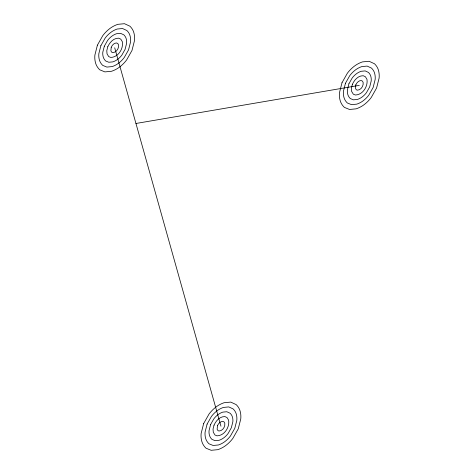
<?xml version="1.0" encoding="UTF-8"?>
<svg xmlns="http://www.w3.org/2000/svg" width="474" height="474" viewBox="0 0 474 474"><rect width="100%" height="100%" fill="white"/><g stroke="black" fill="none" stroke-linecap="round" stroke-linejoin="round"><path stroke-width="0.71" d="M135.949 123.477L359.298 85.367M114.702 47.803L220.955 426.197M97.407 45.143L94.895 55.037A36.427 27.492 -13.3 0 0 95.552 62.965A24.695 18.64 -13.3 0 0 99.753 69.808L104.92 71.9L111.597 71.266A23.262 17.556 -13.3 0 0 120.011 66.721A36.427 27.492 -13.3 0 0 126.653 59.914L131.997 50.457L134.509 40.563A36.427 27.492 -13.3 0 0 133.846 32.635A23.262 17.556 -13.3 0 0 129.894 26.189L124.484 23.7L117.807 24.334A23.262 17.556 -13.3 0 0 109.387 28.878A36.427 27.492 -13.3 0 0 102.751 35.686L97.407 45.143M100.867 45.676L98.859 53.592A29.145 21.994 -13.3 0 0 99.386 59.931A19.76 14.913 -13.3 0 0 102.745 65.406L106.875 67.083L112.22 66.573A18.61 14.042 -13.3 0 0 118.95 62.935A29.145 21.994 -13.3 0 0 124.259 57.49L128.537 49.924L130.546 42.008A29.145 21.994 -13.3 0 0 130.018 35.669A18.61 14.042 -13.3 0 0 126.854 30.514L122.529 28.523L117.185 29.027A18.61 14.042 -13.3 0 0 110.454 32.665A29.145 21.994 -13.3 0 0 105.139 38.11L100.867 45.676M104.321 46.209L102.817 52.146A21.857 16.495 -13.3 0 0 103.213 56.898A14.818 11.186 -13.3 0 0 105.732 61.004L108.83 62.26L112.836 61.881A13.953 10.535 -13.3 0 0 117.89 59.155A21.857 16.495 -13.3 0 0 121.871 55.067L125.077 49.397L126.582 43.46A21.857 16.495 -13.3 0 0 126.191 38.702A13.953 10.535 -13.3 0 0 123.815 34.833L120.568 33.34L116.563 33.719A13.953 10.535 -13.3 0 0 111.514 36.451A21.857 16.495 -13.3 0 0 107.533 40.533L104.321 46.209M107.782 46.736L106.78 50.694L107.041 53.864L108.724 56.602L110.786 57.443C118.263 57.241 123.584 48.733 122.357 41.736L120.775 39.158L118.613 38.163C113.511 38.05 109.719 42.429 107.782 46.736M111.242 47.27L110.875 50.831L111.71 52.199L112.747 52.62C116.48 52.519 119.14 48.265 118.53 44.769L117.742 43.478L116.657 42.98C114.104 42.927 112.208 45.113 111.242 47.27M203.66 423.543L201.148 433.437A36.427 27.492 -13.3 0 0 201.806 441.365A24.695 18.64 -13.3 0 0 206.006 448.208L211.173 450.3L217.85 449.666A23.262 17.556 -13.3 0 0 226.264 445.122A36.427 27.492 -13.3 0 0 232.906 438.314L238.25 428.857L240.756 418.963A36.427 27.492 -13.3 0 0 240.099 411.035A23.262 17.556 -13.3 0 0 236.141 404.589L230.737 402.1L224.06 402.734A23.262 17.556 -13.3 0 0 215.64 407.279A36.427 27.492 -13.3 0 0 209.004 414.086L203.66 423.543M207.114 424.076L205.112 431.992A29.145 21.994 -13.3 0 0 205.633 438.332A19.76 14.913 -13.3 0 0 208.998 443.806L213.128 445.477L218.467 444.973A18.61 14.042 -13.3 0 0 225.203 441.335A29.145 21.994 -13.3 0 0 230.512 435.89L234.79 428.324L236.799 420.408A29.145 21.994 -13.3 0 0 236.271 414.069A18.61 14.042 -13.3 0 0 233.107 408.914L228.782 406.917L223.438 407.427A18.61 14.042 -13.3 0 0 216.701 411.065A29.145 21.994 -13.3 0 0 211.392 416.51L207.114 424.076M210.575 424.603L209.07 430.54A21.857 16.495 -13.3 0 0 209.467 435.298A14.818 11.186 -13.3 0 0 211.985 439.404L215.083 440.66L219.089 440.281A13.953 10.535 -13.3 0 0 224.143 437.549A21.857 16.495 -13.3 0 0 228.124 433.467L231.33 427.791L232.835 421.854A21.857 16.495 -13.3 0 0 232.444 417.102A13.953 10.535 -13.3 0 0 230.068 413.233L226.821 411.74L222.816 412.119A13.953 10.535 -13.3 0 0 217.767 414.845A21.857 16.495 -13.3 0 0 213.786 418.933L210.575 424.603M214.035 425.137L213.033 429.094L213.294 432.264L214.977 435.002L217.039 435.837C224.516 435.642 229.837 427.133 228.61 420.136L227.028 417.558L224.866 416.557C219.764 416.45 215.972 420.829 214.035 425.137M217.495 425.67L217.122 429.231L217.963 430.599L219 431.02C222.733 430.919 225.393 426.665 224.783 423.169L223.989 421.878L222.91 421.38C220.357 421.321 218.461 423.513 217.495 425.67M342.003 82.713L339.491 92.608A36.427 27.492 -13.3 0 0 340.154 100.529A24.695 18.64 -13.3 0 0 344.355 107.373L349.516 109.47L356.193 108.83A23.262 17.556 -13.3 0 0 364.613 104.286A36.427 27.492 -13.3 0 0 371.249 97.484L376.593 88.022L379.105 78.127A36.427 27.492 -13.3 0 0 378.448 70.205A23.262 17.556 -13.3 0 0 374.49 63.759L369.08 61.27L362.403 61.904A23.262 17.556 -13.3 0 0 353.989 66.449A36.427 27.492 -13.3 0 0 347.347 73.251L342.003 82.713M345.463 83.24L343.454 91.156A29.145 21.994 -13.3 0 0 343.982 97.496A19.76 14.913 -13.3 0 0 347.341 102.977L351.471 104.647L356.815 104.138A18.61 14.042 -13.3 0 0 363.546 100.506A29.145 21.994 -13.3 0 0 368.861 95.061L373.133 87.494L375.141 79.579A29.145 21.994 -13.3 0 0 374.614 73.239A18.61 14.042 -13.3 0 0 371.45 68.078L367.125 66.087L361.781 66.597A18.61 14.042 -13.3 0 0 355.05 70.235A29.145 21.994 -13.3 0 0 349.741 75.674L345.463 83.24M348.923 83.774L347.418 89.71A21.857 16.495 -13.3 0 0 347.809 94.468A14.818 11.186 -13.3 0 0 350.333 98.574L353.432 99.83L357.437 99.445A13.953 10.535 -13.3 0 0 362.486 96.72A21.857 16.495 -13.3 0 0 366.467 92.637L369.679 86.961L371.183 81.024A21.857 16.495 -13.3 0 0 370.786 76.273A13.953 10.535 -13.3 0 0 368.411 72.404L365.17 70.91L361.164 71.29A13.953 10.535 -13.3 0 0 356.11 74.015A21.857 16.495 -13.3 0 0 352.129 78.097L348.923 83.774M352.383 84.307L351.376 88.265L351.643 91.435L353.32 94.172L355.387 95.007C362.859 94.812 368.18 86.298 366.959 79.3L365.377 76.723L363.214 75.727C358.107 75.615 354.315 79.999 352.383 84.307M355.838 84.834L355.47 88.401L356.312 89.77L357.343 90.19C361.081 90.09 363.742 85.835 363.125 82.334L362.337 81.048L361.253 80.55C358.705 80.491 356.809 82.683 355.838 84.834"/></g></svg>
